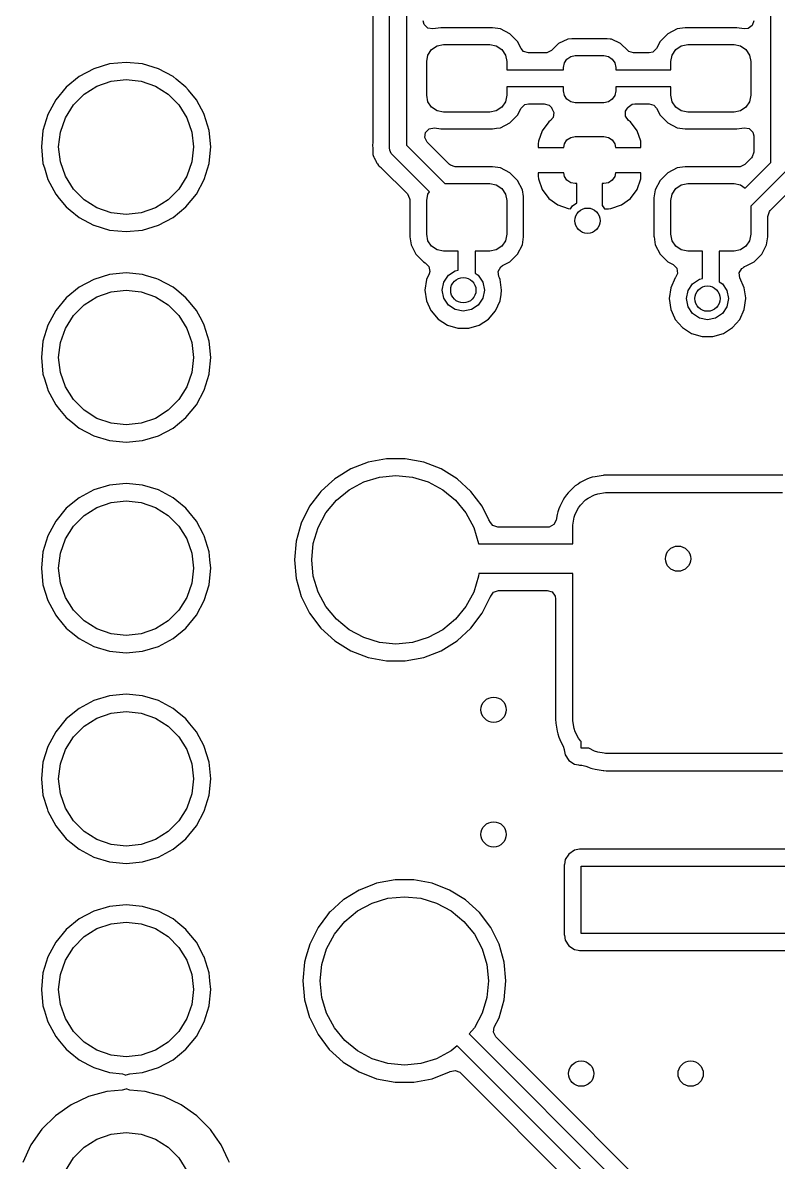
# Model space of a CAD drawing. Extents: x 100.3 to 197.2, y -144.7 to -85.3.
# Drawn here: x 108.87 to 117.84, y -124.55 to -111.03 of the extents above; entities that cross this region are included whole.
import ezdxf

# ---------------------------------------------------------------- set-up
doc = ezdxf.new("R2010")
doc.units = 0
doc.layers.add('BLACK', color=7, linetype='CONTINUOUS')

msp = doc.modelspace()

# ---------------------------------------------------------------- linework, layer by layer
at = {"layer": 'BLACK', "linetype": 'CONTINUOUS'}
for p, q in [((113.024, -110.449), (113.024, -112.455)), ((113.225, -112.52), (113.225, -110.425)), ((113.425, -110.466), (113.425, -112.479)), ((117.75, -112.684), (117.75, -110.641)), ((113.636, -111.046), (113.625, -111.002)), ((113.68, -111.09), (113.636, -111.046)), ((117.549, -111.001), (117.531, -111.059)), ((113.74, -111.099), (113.68, -111.09)), ((113.833, -111.085), (113.74, -111.099)), ((114.447, -111.084), (113.833, -111.084)), ((113.833, -111.084), (113.833, -111.085)), ((114.54, -111.099), (114.447, -111.084)), ((114.653, -111.157), (114.54, -111.099)), ((114.54, -111.099), (114.54, -111.099)), ((114.743, -111.247), (114.653, -111.157)), ((116.527, -111.157), (116.437, -111.247)), ((116.64, -111.099), (116.527, -111.157)), ((116.527, -111.157), (116.527, -111.157)), ((116.733, -111.085), (116.64, -111.099)), ((116.64, -111.099), (116.64, -111.099)), ((117.347, -111.084), (116.733, -111.084)), ((116.733, -111.084), (116.733, -111.085)), ((117.435, -111.099), (117.347, -111.084)), ((117.481, -111.095), (117.435, -111.099)), ((117.531, -111.059), (117.481, -111.095)), ((113.724, -111.344), (113.788, -111.3)), ((113.788, -111.3), (113.865, -111.285)), ((113.865, -111.285), (114.415, -111.285)), ((114.415, -111.285), (114.492, -111.3)), ((114.492, -111.3), (114.556, -111.344)), ((114.786, -111.33), (114.743, -111.247)), ((115.232, -111.272), (115.148, -111.356)), ((115.341, -111.221), (115.232, -111.272)), ((115.232, -111.272), (115.232, -111.272)), ((115.232, -111.272), (115.232, -111.272)), ((115.39, -111.215), (115.341, -111.221)), ((115.341, -111.221), (115.341, -111.221)), ((115.81, -111.215), (115.39, -111.215)), ((115.39, -111.215), (115.39, -111.215)), ((115.843, -111.219), (115.81, -111.215)), ((115.81, -111.215), (115.81, -111.215)), ((115.859, -111.221), (115.843, -111.219)), ((115.968, -111.272), (115.859, -111.221)), ((115.859, -111.221), (115.859, -111.221)), ((116.052, -111.356), (115.968, -111.272)), ((115.968, -111.272), (115.968, -111.272)), ((115.968, -111.272), (115.968, -111.272)), ((116.437, -111.247), (116.394, -111.33)), ((116.624, -111.344), (116.688, -111.3)), ((116.688, -111.3), (116.765, -111.285)), ((116.765, -111.285), (117.315, -111.285)), ((117.315, -111.285), (117.392, -111.3)), ((117.392, -111.3), (117.456, -111.344)), ((113.665, -111.485), (113.68, -111.408)), ((113.68, -111.408), (113.724, -111.344)), ((114.556, -111.344), (114.6, -111.408)), ((114.6, -111.408), (114.615, -111.485)), ((114.816, -111.366), (114.786, -111.33)), ((114.874, -111.384), (114.816, -111.366)), ((115.078, -111.384), (114.874, -111.384)), ((115.093, -111.383), (115.078, -111.384)), ((115.148, -111.356), (115.093, -111.383)), ((115.331, -111.456), (115.376, -111.426)), ((115.376, -111.426), (115.43, -111.415)), ((115.43, -111.415), (115.77, -111.415)), ((115.77, -111.415), (115.824, -111.426)), ((115.824, -111.426), (115.869, -111.456)), ((116.064, -111.366), (116.052, -111.356)), ((116.122, -111.384), (116.064, -111.366)), ((116.306, -111.384), (116.122, -111.384)), ((116.351, -111.374), (116.306, -111.384)), ((116.394, -111.33), (116.351, -111.374)), ((116.565, -111.485), (116.58, -111.408)), ((116.58, -111.408), (116.624, -111.344)), ((117.456, -111.344), (117.5, -111.408)), ((117.5, -111.408), (117.515, -111.485)), ((109.711, -111.571), (109.537, -111.664)), ((109.899, -111.514), (109.711, -111.571)), ((109.711, -111.571), (109.711, -111.571)), ((110.096, -111.495), (109.899, -111.514)), ((109.899, -111.514), (109.899, -111.514)), ((110.292, -111.514), (110.096, -111.495)), ((110.096, -111.495), (110.096, -111.495)), ((110.48, -111.571), (110.292, -111.514)), ((110.292, -111.514), (110.292, -111.514)), ((110.654, -111.664), (110.48, -111.571)), ((110.48, -111.571), (110.48, -111.571)), ((113.665, -111.885), (113.665, -111.485)), ((114.615, -111.485), (114.615, -111.585)), ((114.615, -111.585), (115.29, -111.585)), ((115.29, -111.555), (115.301, -111.501)), ((115.29, -111.585), (115.29, -111.555)), ((115.301, -111.501), (115.331, -111.456)), ((115.869, -111.456), (115.899, -111.501)), ((115.899, -111.501), (115.91, -111.555)), ((115.91, -111.555), (115.91, -111.585)), ((115.91, -111.585), (116.565, -111.585)), ((116.565, -111.585), (116.565, -111.485)), ((117.515, -111.485), (117.515, -111.885)), ((109.537, -111.664), (109.385, -111.789)), ((109.537, -111.664), (109.537, -111.664)), ((109.748, -111.779), (109.918, -111.72)), ((109.918, -111.72), (110.096, -111.7)), ((110.096, -111.7), (110.274, -111.72)), ((110.274, -111.72), (110.443, -111.779)), ((110.689, -111.693), (110.654, -111.664)), ((110.654, -111.664), (110.654, -111.664)), ((110.654, -111.664), (110.654, -111.664)), ((110.807, -111.789), (110.689, -111.693)), ((109.385, -111.789), (109.26, -111.941)), ((109.385, -111.789), (109.385, -111.789)), ((109.597, -111.874), (109.748, -111.779)), ((110.443, -111.779), (110.594, -111.874)), ((110.835, -111.824), (110.807, -111.789)), ((110.807, -111.789), (110.807, -111.789)), ((110.932, -111.941), (110.835, -111.824)), ((115.29, -111.785), (114.615, -111.785)), ((114.615, -111.785), (114.615, -111.885)), ((115.29, -111.835), (115.29, -111.785)), ((115.301, -111.889), (115.29, -111.835)), ((115.91, -111.835), (115.899, -111.889)), ((116.565, -111.785), (115.91, -111.785)), ((115.91, -111.785), (115.91, -111.835)), ((116.565, -111.885), (116.565, -111.785)), ((109.26, -111.941), (109.167, -112.115)), ((109.26, -111.941), (109.26, -111.941)), ((109.47, -112.001), (109.597, -111.874)), ((110.594, -111.874), (110.721, -112.001)), ((111.022, -112.11), (110.932, -111.941)), ((110.932, -111.941), (110.932, -111.941)), ((110.932, -111.941), (110.932, -111.941)), ((113.68, -111.962), (113.665, -111.885)), ((113.724, -112.026), (113.68, -111.962)), ((114.6, -111.962), (114.556, -112.026)), ((114.615, -111.885), (114.6, -111.962)), ((114.829, -111.996), (114.874, -111.986)), ((114.874, -111.986), (115.062, -111.986)), ((115.062, -111.986), (115.12, -112.004)), ((115.331, -111.934), (115.301, -111.889)), ((115.376, -111.964), (115.331, -111.934)), ((115.43, -111.975), (115.376, -111.964)), ((115.77, -111.975), (115.43, -111.975)), ((115.824, -111.964), (115.77, -111.975)), ((115.869, -111.934), (115.824, -111.964)), ((115.899, -111.889), (115.869, -111.934)), ((116.057, -112.028), (116.106, -111.991)), ((116.106, -111.991), (116.138, -111.986)), ((116.138, -111.986), (116.306, -111.986)), ((116.306, -111.986), (116.364, -112.004)), ((116.58, -111.962), (116.565, -111.885)), ((116.624, -112.026), (116.58, -111.962)), ((117.5, -111.962), (117.456, -112.026)), ((117.515, -111.885), (117.5, -111.962)), ((109.167, -112.115), (109.109, -112.304)), ((109.167, -112.115), (109.167, -112.115)), ((109.375, -112.153), (109.47, -112.001)), ((110.721, -112.001), (110.816, -112.153)), ((111.024, -112.115), (111.022, -112.11)), ((111.082, -112.304), (111.024, -112.115)), ((113.788, -112.07), (113.724, -112.026)), ((113.865, -112.085), (113.788, -112.07)), ((114.415, -112.085), (113.865, -112.085)), ((114.492, -112.07), (114.415, -112.085)), ((114.556, -112.026), (114.492, -112.07)), ((114.653, -112.213), (114.743, -112.123)), ((114.743, -112.123), (114.786, -112.04)), ((114.786, -112.04), (114.829, -111.996)), ((115.12, -112.004), (115.143, -112.028)), ((115.143, -112.028), (115.147, -112.033)), ((115.147, -112.033), (115.147, -112.033)), ((115.147, -112.033), (115.147, -112.033)), ((115.147, -112.033), (115.148, -112.035)), ((115.148, -112.035), (115.149, -112.037)), ((115.149, -112.037), (115.152, -112.04)), ((115.152, -112.04), (115.151, -112.041)), ((115.151, -112.041), (115.176, -112.089)), ((115.176, -112.089), (115.166, -112.15)), ((116.027, -112.135), (116.028, -112.073)), ((116.028, -112.073), (116.048, -112.04)), ((116.048, -112.04), (116.048, -112.04)), ((116.048, -112.04), (116.049, -112.04)), ((116.049, -112.04), (116.052, -112.035)), ((116.052, -112.035), (116.053, -112.033)), ((116.053, -112.033), (116.057, -112.028)), ((116.053, -112.033), (116.053, -112.033)), ((116.053, -112.033), (116.053, -112.033)), ((116.364, -112.004), (116.394, -112.04)), ((116.394, -112.04), (116.437, -112.123)), ((116.437, -112.123), (116.527, -112.213)), ((116.688, -112.07), (116.624, -112.026)), ((116.765, -112.085), (116.688, -112.07)), ((117.315, -112.085), (116.765, -112.085)), ((117.392, -112.07), (117.315, -112.085)), ((117.456, -112.026), (117.392, -112.07)), ((109.316, -112.322), (109.375, -112.153)), ((110.816, -112.153), (110.876, -112.322)), ((114.54, -112.271), (114.653, -112.213)), ((115.115, -112.2), (115.037, -112.307)), ((115.137, -112.184), (115.115, -112.2)), ((115.115, -112.2), (115.115, -112.2)), ((115.166, -112.15), (115.137, -112.184)), ((116.063, -112.184), (116.027, -112.135)), ((116.085, -112.2), (116.063, -112.184)), ((116.163, -112.307), (116.085, -112.2)), ((116.085, -112.2), (116.085, -112.2)), ((116.527, -112.213), (116.64, -112.271)), ((109.109, -112.304), (109.09, -112.5)), ((109.109, -112.304), (109.109, -112.304)), ((109.295, -112.5), (109.316, -112.322)), ((110.876, -112.322), (110.896, -112.5)), ((111.101, -112.5), (111.082, -112.304)), ((111.082, -112.304), (111.082, -112.304)), ((111.082, -112.304), (111.082, -112.304)), ((113.643, -112.387), (113.653, -112.326)), ((113.671, -112.441), (113.643, -112.387)), ((113.653, -112.326), (113.696, -112.283)), ((113.696, -112.283), (113.757, -112.273)), ((113.757, -112.273), (113.833, -112.285)), ((113.833, -112.285), (114.447, -112.285)), ((114.447, -112.285), (114.493, -112.278)), ((114.447, -112.285), (114.447, -112.285)), ((114.447, -112.285), (114.447, -112.285)), ((114.493, -112.278), (114.54, -112.271)), ((114.54, -112.271), (114.54, -112.271)), ((114.54, -112.271), (114.54, -112.271)), ((115.037, -112.307), (114.993, -112.432)), ((115.331, -112.416), (115.376, -112.386)), ((115.376, -112.386), (115.43, -112.375)), ((115.43, -112.375), (115.77, -112.375)), ((115.77, -112.375), (115.824, -112.386)), ((115.824, -112.386), (115.869, -112.416)), ((116.207, -112.432), (116.163, -112.307)), ((116.64, -112.271), (116.733, -112.285)), ((116.733, -112.285), (117.347, -112.285)), ((117.347, -112.285), (117.409, -112.276)), ((117.347, -112.285), (117.347, -112.285)), ((117.347, -112.285), (117.347, -112.285)), ((117.409, -112.276), (117.435, -112.271)), ((117.435, -112.271), (117.495, -112.281)), ((117.495, -112.281), (117.539, -112.324)), ((117.539, -112.324), (117.549, -112.369)), ((117.549, -112.369), (117.549, -112.56)), ((109.09, -112.5), (109.09, -112.5)), ((109.09, -112.5), (109.109, -112.696)), ((109.316, -112.678), (109.295, -112.5)), ((110.896, -112.5), (110.876, -112.678)), ((111.082, -112.693), (111.101, -112.5)), ((111.101, -112.5), (111.101, -112.5)), ((113.024, -112.455), (113.022, -112.469)), ((113.022, -112.469), (113.023, -112.469)), ((113.023, -112.469), (113.022, -112.478)), ((113.022, -112.478), (113.024, -112.518)), ((113.024, -112.518), (113.024, -112.524)), ((113.024, -112.524), (113.024, -112.526)), ((113.024, -112.526), (113.024, -112.528)), ((113.024, -112.528), (113.024, -112.548)), ((113.227, -112.528), (113.225, -112.52)), ((113.226, -112.536), (113.227, -112.528)), ((113.237, -112.557), (113.226, -112.536)), ((113.425, -112.479), (113.881, -112.935)), ((113.935, -112.706), (113.671, -112.441)), ((114.993, -112.432), (114.99, -112.462)), ((114.99, -112.462), (114.99, -112.505)), ((114.99, -112.505), (114.99, -112.505)), ((114.99, -112.505), (115.292, -112.505)), ((115.292, -112.505), (115.301, -112.461)), ((115.301, -112.461), (115.331, -112.416)), ((115.869, -112.416), (115.899, -112.461)), ((115.899, -112.461), (115.908, -112.505)), ((115.908, -112.505), (116.21, -112.505)), ((116.21, -112.462), (116.207, -112.432)), ((116.207, -112.432), (116.207, -112.432)), ((116.21, -112.505), (116.21, -112.462)), ((116.21, -112.505), (116.21, -112.505)), ((113.024, -112.548), (113.025, -112.551)), ((113.025, -112.551), (113.026, -112.558)), ((113.026, -112.558), (113.027, -112.59)), ((113.027, -112.59), (113.027, -112.59)), ((113.027, -112.59), (113.031, -112.599)), ((113.031, -112.599), (113.038, -112.621)), ((113.038, -112.621), (113.04, -112.63)), ((113.04, -112.63), (113.057, -112.658)), ((113.057, -112.658), (113.06, -112.664)), ((113.06, -112.664), (113.069, -112.684)), ((113.244, -112.579), (113.237, -112.557)), ((113.251, -112.584), (113.244, -112.579)), ((113.254, -112.591), (113.251, -112.584)), ((113.697, -113.033), (113.254, -112.591)), ((117.521, -112.63), (117.442, -112.708)), ((117.531, -112.618), (117.521, -112.63)), ((117.549, -112.56), (117.531, -112.618)), ((109.109, -112.696), (109.109, -112.696)), ((109.109, -112.696), (109.126, -112.749)), ((109.126, -112.749), (109.158, -112.857)), ((109.375, -112.847), (109.316, -112.678)), ((110.876, -112.678), (110.816, -112.847)), ((111.024, -112.885), (111.082, -112.696)), ((111.082, -112.696), (111.082, -112.693)), ((113.069, -112.684), (113.073, -112.693)), ((113.073, -112.693), (113.08, -112.7)), ((113.08, -112.7), (113.094, -112.718)), ((113.094, -112.718), (113.097, -112.723)), ((113.097, -112.723), (113.099, -112.726)), ((113.099, -112.726), (113.125, -112.745)), ((113.125, -112.745), (113.13, -112.75)), ((113.13, -112.75), (113.436, -113.055)), ((113.947, -112.716), (113.935, -112.706)), ((114.005, -112.734), (113.947, -112.716)), ((114.447, -112.734), (114.005, -112.734)), ((114.54, -112.749), (114.447, -112.734)), ((114.447, -112.734), (114.447, -112.734)), ((114.653, -112.807), (114.54, -112.749)), ((114.54, -112.749), (114.54, -112.749)), ((115.292, -112.805), (114.99, -112.805)), ((114.99, -112.805), (114.99, -112.805)), ((114.99, -112.805), (114.99, -112.848)), ((115.301, -112.849), (115.292, -112.805)), ((115.908, -112.805), (115.899, -112.849)), ((116.21, -112.805), (115.908, -112.805)), ((116.21, -112.848), (116.21, -112.805)), ((116.64, -112.749), (116.527, -112.807)), ((116.733, -112.735), (116.64, -112.749)), ((116.64, -112.749), (116.64, -112.749)), ((117.347, -112.734), (116.733, -112.734)), ((116.733, -112.734), (116.733, -112.735)), ((117.356, -112.736), (117.347, -112.734)), ((117.387, -112.736), (117.356, -112.736)), ((117.442, -112.708), (117.387, -112.736)), ((117.447, -112.987), (117.75, -112.684)), ((117.921, -112.796), (117.515, -113.201)), ((109.158, -112.857), (109.167, -112.885)), ((109.167, -112.885), (109.167, -112.885)), ((109.167, -112.885), (109.26, -113.059)), ((109.47, -112.999), (109.375, -112.847)), ((110.816, -112.847), (110.721, -112.999)), ((110.932, -113.059), (111.024, -112.885)), ((113.881, -112.935), (114.415, -112.935)), ((114.415, -112.935), (114.492, -112.95)), ((114.694, -112.848), (114.653, -112.807)), ((114.743, -112.897), (114.694, -112.848)), ((114.801, -113.01), (114.743, -112.897)), ((114.99, -112.848), (114.993, -112.878)), ((114.993, -112.878), (114.993, -112.878)), ((114.993, -112.878), (115.037, -113.003)), ((115.331, -112.894), (115.301, -112.849)), ((115.376, -112.924), (115.331, -112.894)), ((115.43, -112.935), (115.376, -112.924)), ((115.45, -112.935), (115.43, -112.935)), ((115.45, -113.164), (115.45, -112.935)), ((115.77, -112.935), (115.75, -112.935)), ((115.75, -112.935), (115.75, -113.197)), ((115.824, -112.924), (115.77, -112.935)), ((115.869, -112.894), (115.824, -112.924)), ((115.899, -112.849), (115.869, -112.894)), ((116.163, -113.003), (116.207, -112.878)), ((116.207, -112.878), (116.21, -112.848)), ((116.437, -112.897), (116.379, -113.01)), ((116.527, -112.807), (116.437, -112.897)), ((116.688, -112.95), (116.765, -112.935)), ((116.765, -112.935), (117.315, -112.935)), ((117.315, -112.935), (117.392, -112.95)), ((109.26, -113.059), (109.26, -113.059)), ((109.26, -113.059), (109.26, -113.059)), ((109.26, -113.059), (109.301, -113.11)), ((109.597, -113.126), (109.47, -112.999)), ((110.721, -112.999), (110.594, -113.126)), ((110.807, -113.211), (110.932, -113.059)), ((113.436, -113.055), (113.463, -113.11)), ((113.665, -113.135), (113.68, -113.058)), ((113.68, -113.058), (113.697, -113.033)), ((114.492, -112.95), (114.556, -112.994)), ((114.556, -112.994), (114.6, -113.058)), ((114.6, -113.058), (114.615, -113.135)), ((114.813, -113.087), (114.801, -113.01)), ((114.801, -113.01), (114.801, -113.01)), ((114.801, -113.01), (114.801, -113.01)), ((115.037, -113.003), (115.115, -113.11)), ((116.085, -113.11), (116.163, -113.003)), ((116.379, -113.01), (116.364, -113.103)), ((116.565, -113.135), (116.58, -113.058)), ((116.58, -113.058), (116.624, -112.994)), ((116.624, -112.994), (116.688, -112.95)), ((117.392, -112.95), (117.447, -112.987)), ((117.744, -113.255), (118.011, -112.989)), ((109.301, -113.11), (109.385, -113.211)), ((109.385, -113.211), (109.385, -113.211)), ((109.385, -113.211), (109.432, -113.25)), ((109.748, -113.221), (109.597, -113.126)), ((110.594, -113.126), (110.443, -113.221)), ((110.654, -113.336), (110.807, -113.211)), ((113.463, -113.11), (113.465, -113.125)), ((113.465, -113.125), (113.465, -113.567)), ((113.665, -113.535), (113.665, -113.135)), ((114.615, -113.135), (114.615, -113.535)), ((114.815, -113.103), (114.813, -113.087)), ((114.816, -113.567), (114.815, -113.103)), ((115.115, -113.11), (115.115, -113.11)), ((115.115, -113.11), (115.222, -113.188)), ((115.222, -113.188), (115.347, -113.232)), ((115.374, -113.235), (115.398, -113.198)), ((115.398, -113.198), (115.45, -113.164)), ((115.75, -113.197), (115.752, -113.198)), ((115.752, -113.198), (115.776, -113.235)), ((115.853, -113.232), (115.978, -113.188)), ((115.978, -113.188), (116.085, -113.11)), ((116.085, -113.11), (116.085, -113.11)), ((116.364, -113.103), (116.364, -113.567)), ((116.565, -113.535), (116.565, -113.135)), ((117.515, -113.201), (117.515, -113.535)), ((109.432, -113.25), (109.537, -113.336)), ((109.537, -113.336), (109.537, -113.336)), ((109.537, -113.336), (109.537, -113.336)), ((109.537, -113.336), (109.708, -113.427)), ((109.918, -113.28), (109.748, -113.221)), ((110.096, -113.3), (109.918, -113.28)), ((110.274, -113.28), (110.096, -113.3)), ((110.443, -113.221), (110.274, -113.28)), ((110.48, -113.429), (110.654, -113.336)), ((115.347, -113.232), (115.374, -113.235)), ((115.776, -113.235), (115.823, -113.235)), ((115.823, -113.235), (115.853, -113.232)), ((115.853, -113.232), (115.853, -113.232)), ((117.715, -113.325), (117.734, -113.267)), ((117.715, -113.567), (117.715, -113.325)), ((117.734, -113.267), (117.744, -113.255)), ((109.708, -113.427), (109.711, -113.429)), ((109.711, -113.429), (109.899, -113.486)), ((110.292, -113.486), (110.48, -113.429)), ((109.899, -113.486), (109.899, -113.486)), ((109.899, -113.486), (109.899, -113.486)), ((109.899, -113.486), (110.096, -113.505)), ((110.096, -113.505), (110.292, -113.486)), ((110.096, -113.505), (110.096, -113.505)), ((110.096, -113.505), (110.096, -113.505)), ((110.292, -113.486), (110.292, -113.486)), ((110.292, -113.486), (110.292, -113.486)), ((113.465, -113.567), (113.465, -113.567)), ((113.465, -113.567), (113.479, -113.66)), ((113.68, -113.612), (113.665, -113.535)), ((113.724, -113.676), (113.68, -113.612)), ((114.6, -113.612), (114.556, -113.676)), ((114.615, -113.535), (114.6, -113.612)), ((114.801, -113.66), (114.816, -113.567)), ((116.364, -113.567), (116.365, -113.567)), ((116.365, -113.567), (116.379, -113.66)), ((116.58, -113.612), (116.565, -113.535)), ((116.624, -113.676), (116.58, -113.612)), ((117.5, -113.612), (117.456, -113.676)), ((117.515, -113.535), (117.5, -113.612)), ((117.701, -113.66), (117.715, -113.567)), ((113.479, -113.66), (113.479, -113.66)), ((113.479, -113.66), (113.537, -113.773)), ((113.788, -113.72), (113.724, -113.676)), ((113.865, -113.735), (113.788, -113.72)), ((114.04, -113.735), (113.865, -113.735)), ((114.04, -113.962), (114.04, -113.735)), ((114.415, -113.735), (114.24, -113.735)), ((114.24, -113.735), (114.24, -113.999)), ((114.492, -113.72), (114.415, -113.735)), ((114.556, -113.676), (114.492, -113.72)), ((114.743, -113.773), (114.801, -113.66)), ((116.379, -113.66), (116.379, -113.66)), ((116.379, -113.66), (116.437, -113.773)), ((116.688, -113.72), (116.624, -113.676)), ((116.765, -113.735), (116.688, -113.72)), ((116.94, -113.735), (116.765, -113.735)), ((116.94, -114.062), (116.94, -113.735)), ((117.315, -113.735), (117.14, -113.735)), ((117.14, -113.735), (117.14, -114.099)), ((117.392, -113.72), (117.315, -113.735)), ((117.456, -113.676), (117.392, -113.72)), ((117.643, -113.773), (117.701, -113.66)), ((113.537, -113.773), (113.627, -113.863)), ((113.627, -113.863), (113.649, -113.875)), ((113.649, -113.875), (113.692, -113.918)), ((114.566, -113.908), (114.653, -113.863)), ((114.653, -113.863), (114.743, -113.773)), ((116.437, -113.773), (116.527, -113.863)), ((116.527, -113.863), (116.527, -113.863)), ((116.527, -113.863), (116.591, -113.896)), ((117.466, -113.908), (117.553, -113.863)), ((117.553, -113.863), (117.643, -113.773)), ((109.899, -114.014), (109.711, -114.071)), ((110.096, -113.995), (109.899, -114.014)), ((109.899, -114.014), (109.899, -114.014)), ((110.292, -114.014), (110.096, -113.995)), ((110.096, -113.995), (110.096, -113.995)), ((110.328, -114.025), (110.292, -114.014)), ((110.292, -114.014), (110.292, -114.014)), ((113.694, -114.004), (113.663, -114.072)), ((113.692, -113.918), (113.702, -113.978)), ((113.702, -113.978), (113.694, -114.004)), ((113.869, -114.104), (113.923, -114.023)), ((113.923, -114.023), (114.004, -113.969)), ((114.004, -113.969), (114.04, -113.962)), ((114.24, -113.999), (114.277, -114.023)), ((114.277, -114.023), (114.331, -114.104)), ((114.514, -113.976), (114.544, -113.923)), ((114.521, -114.037), (114.514, -113.976)), ((114.544, -113.923), (114.566, -113.908)), ((116.591, -113.896), (116.635, -113.939)), ((116.644, -114), (116.621, -114.049)), ((116.635, -113.939), (116.644, -114)), ((117.376, -113.994), (117.407, -113.941)), ((117.383, -114.055), (117.376, -113.994)), ((117.407, -113.941), (117.434, -113.925)), ((117.433, -113.924), (117.466, -113.908)), ((117.434, -113.925), (117.433, -113.924)), ((109.711, -114.071), (109.537, -114.164)), ((109.711, -114.071), (109.711, -114.071)), ((110.46, -114.065), (110.328, -114.025)), ((110.48, -114.071), (110.46, -114.065)), ((110.654, -114.164), (110.48, -114.071)), ((110.48, -114.071), (110.48, -114.071)), ((113.663, -114.072), (113.645, -114.2)), ((113.85, -114.2), (113.869, -114.104)), ((114.331, -114.104), (114.35, -114.2)), ((114.529, -114.054), (114.521, -114.037)), ((114.537, -114.072), (114.529, -114.054)), ((114.555, -114.2), (114.537, -114.072)), ((116.617, -114.054), (116.563, -114.172)), ((116.621, -114.049), (116.617, -114.054)), ((116.769, -114.204), (116.823, -114.123)), ((116.823, -114.123), (116.904, -114.069)), ((116.904, -114.069), (116.94, -114.062)), ((117.14, -114.099), (117.177, -114.123)), ((117.177, -114.123), (117.231, -114.204)), ((117.437, -114.172), (117.383, -114.055)), ((109.385, -114.289), (109.26, -114.441)), ((109.537, -114.164), (109.385, -114.289)), ((109.385, -114.289), (109.385, -114.289)), ((109.537, -114.164), (109.537, -114.164)), ((109.597, -114.374), (109.748, -114.279)), ((109.748, -114.279), (109.918, -114.22)), ((109.918, -114.22), (110.096, -114.2)), ((110.096, -114.2), (110.274, -114.22)), ((110.274, -114.22), (110.443, -114.279)), ((110.443, -114.279), (110.594, -114.374)), ((110.698, -114.2), (110.654, -114.164)), ((110.654, -114.164), (110.654, -114.164)), ((110.654, -114.164), (110.654, -114.164)), ((110.807, -114.289), (110.698, -114.2)), ((110.857, -114.35), (110.807, -114.289)), ((110.807, -114.289), (110.807, -114.289)), ((113.645, -114.2), (113.645, -114.2)), ((113.645, -114.2), (113.663, -114.328)), ((113.869, -114.296), (113.85, -114.2)), ((114.35, -114.2), (114.331, -114.296)), ((114.537, -114.328), (114.548, -114.25)), ((114.548, -114.25), (114.555, -114.2)), ((114.555, -114.2), (114.555, -114.2)), ((116.563, -114.172), (116.545, -114.3)), ((116.75, -114.3), (116.769, -114.204)), ((117.231, -114.204), (117.25, -114.3)), ((117.454, -114.289), (117.437, -114.172)), ((117.455, -114.3), (117.454, -114.289)), ((109.47, -114.501), (109.597, -114.374)), ((110.594, -114.374), (110.721, -114.501)), ((110.932, -114.441), (110.857, -114.35)), ((113.663, -114.328), (113.715, -114.441)), ((113.923, -114.377), (113.869, -114.296)), ((114.004, -114.431), (113.923, -114.377)), ((114.277, -114.377), (114.196, -114.431)), ((114.331, -114.296), (114.277, -114.377)), ((114.483, -114.446), (114.537, -114.328)), ((116.545, -114.3), (116.545, -114.3)), ((116.545, -114.3), (116.563, -114.428)), ((116.563, -114.428), (116.609, -114.529)), ((116.769, -114.396), (116.75, -114.3)), ((116.823, -114.477), (116.769, -114.396)), ((117.231, -114.396), (117.177, -114.477)), ((117.25, -114.3), (117.231, -114.396)), ((117.383, -114.546), (117.437, -114.428)), ((117.437, -114.428), (117.455, -114.3)), ((109.26, -114.441), (109.167, -114.615)), ((109.26, -114.441), (109.26, -114.441)), ((109.375, -114.653), (109.47, -114.501)), ((110.721, -114.501), (110.816, -114.653)), ((110.998, -114.565), (110.932, -114.441)), ((110.932, -114.441), (110.932, -114.441)), ((110.932, -114.441), (110.932, -114.441)), ((111.024, -114.615), (110.998, -114.565)), ((113.715, -114.441), (113.717, -114.446)), ((113.717, -114.446), (113.802, -114.544)), ((113.802, -114.544), (113.802, -114.544)), ((113.802, -114.544), (113.911, -114.614)), ((114.1, -114.45), (114.004, -114.431)), ((114.196, -114.431), (114.1, -114.45)), ((114.289, -114.614), (114.398, -114.544)), ((114.398, -114.544), (114.483, -114.446)), ((116.609, -114.529), (116.617, -114.546)), ((116.617, -114.546), (116.702, -114.644)), ((116.904, -114.531), (116.823, -114.477)), ((117, -114.55), (116.904, -114.531)), ((117.096, -114.531), (117, -114.55)), ((117.177, -114.477), (117.096, -114.531)), ((117.298, -114.644), (117.383, -114.546)), ((109.167, -114.615), (109.109, -114.804)), ((109.167, -114.615), (109.167, -114.615)), ((109.316, -114.822), (109.375, -114.653)), ((110.816, -114.653), (110.876, -114.822)), ((111.082, -114.804), (111.024, -114.615)), ((113.911, -114.614), (113.911, -114.614)), ((113.911, -114.614), (114.035, -114.65)), ((114.035, -114.65), (114.035, -114.65)), ((114.035, -114.65), (114.165, -114.65)), ((114.165, -114.65), (114.289, -114.614)), ((114.165, -114.65), (114.165, -114.65)), ((116.702, -114.644), (116.702, -114.644)), ((116.702, -114.644), (116.811, -114.714)), ((117.189, -114.714), (117.298, -114.644)), ((109.109, -114.804), (109.09, -115)), ((109.109, -114.804), (109.109, -114.804)), ((109.295, -115), (109.316, -114.822)), ((110.876, -114.822), (110.896, -115)), ((111.101, -115), (111.082, -114.804)), ((111.082, -114.804), (111.082, -114.804)), ((111.082, -114.804), (111.082, -114.804)), ((116.811, -114.714), (116.811, -114.714)), ((116.811, -114.714), (116.935, -114.75)), ((116.935, -114.75), (116.935, -114.75)), ((116.935, -114.75), (117.065, -114.75)), ((117.065, -114.75), (117.189, -114.714)), ((117.065, -114.75), (117.065, -114.75)), ((109.09, -115), (109.09, -115)), ((109.09, -115), (109.109, -115.196)), ((109.316, -115.178), (109.295, -115)), ((110.896, -115), (110.876, -115.178)), ((111.083, -115.188), (111.101, -115)), ((111.101, -115), (111.101, -115)), ((109.109, -115.196), (109.109, -115.196)), ((109.109, -115.196), (109.127, -115.254)), ((109.375, -115.347), (109.316, -115.178)), ((110.876, -115.178), (110.816, -115.347)), ((111.024, -115.385), (111.082, -115.196)), ((111.082, -115.196), (111.083, -115.188)), ((109.127, -115.254), (109.161, -115.365)), ((109.161, -115.365), (109.167, -115.385)), ((109.47, -115.499), (109.375, -115.347)), ((110.816, -115.347), (110.721, -115.499)), ((109.167, -115.385), (109.167, -115.385)), ((109.167, -115.385), (109.26, -115.559)), ((109.597, -115.626), (109.47, -115.499)), ((110.721, -115.499), (110.594, -115.626)), ((110.932, -115.559), (111.024, -115.385)), ((109.26, -115.559), (109.26, -115.559)), ((109.26, -115.559), (109.26, -115.559)), ((109.26, -115.559), (109.306, -115.615)), ((109.306, -115.615), (109.385, -115.711)), ((109.748, -115.721), (109.597, -115.626)), ((110.594, -115.626), (110.443, -115.721)), ((110.807, -115.711), (110.932, -115.559)), ((109.385, -115.711), (109.385, -115.711)), ((109.385, -115.711), (109.438, -115.755)), ((109.438, -115.755), (109.537, -115.836)), ((109.918, -115.78), (109.748, -115.721)), ((110.096, -115.8), (109.918, -115.78)), ((110.274, -115.78), (110.096, -115.8)), ((110.443, -115.721), (110.274, -115.78)), ((110.654, -115.836), (110.807, -115.711)), ((109.537, -115.836), (109.537, -115.836)), ((109.537, -115.836), (109.537, -115.836)), ((109.537, -115.836), (109.711, -115.929)), ((110.48, -115.929), (110.654, -115.836)), ((109.711, -115.929), (109.711, -115.929)), ((109.711, -115.929), (109.899, -115.986)), ((109.899, -115.986), (109.899, -115.986)), ((109.899, -115.986), (109.899, -115.986)), ((109.899, -115.986), (110.096, -116.005)), ((110.096, -116.005), (110.292, -115.986)), ((110.096, -116.005), (110.096, -116.005)), ((110.096, -116.005), (110.096, -116.005)), ((110.292, -115.986), (110.48, -115.929)), ((110.292, -115.986), (110.292, -115.986)), ((110.292, -115.986), (110.292, -115.986)), ((112.763, -116.321), (112.593, -116.426)), ((112.92, -116.26), (112.763, -116.321)), ((112.97, -116.24), (112.92, -116.26)), ((113.189, -116.2), (112.97, -116.24)), ((113.411, -116.2), (113.189, -116.2)), ((113.63, -116.24), (113.411, -116.2)), ((113.837, -116.321), (113.63, -116.24)), ((113.63, -116.24), (113.63, -116.24)), ((113.63, -116.24), (113.63, -116.24)), ((114.027, -116.438), (113.837, -116.321)), ((112.573, -116.438), (112.5, -116.505)), ((112.593, -116.426), (112.573, -116.438)), ((112.917, -116.476), (113.105, -116.419)), ((113.105, -116.419), (113.3, -116.4)), ((113.3, -116.4), (113.495, -116.419)), ((113.495, -116.419), (113.683, -116.476)), ((114.191, -116.588), (114.027, -116.438)), ((115.566, -116.445), (115.489, -116.484)), ((115.595, -116.433), (115.566, -116.445)), ((115.632, -116.421), (115.595, -116.433)), ((115.664, -116.414), (115.632, -116.421)), ((115.632, -116.421), (115.632, -116.421)), ((115.762, -116.398), (115.664, -116.414)), ((115.664, -116.414), (115.664, -116.414)), ((115.77, -116.397), (115.762, -116.398)), ((115.798, -116.395), (115.77, -116.397)), ((115.77, -116.397), (115.77, -116.397)), ((115.77, -116.397), (115.77, -116.397)), ((115.77, -116.397), (115.77, -116.397)), ((115.77, -116.397), (115.77, -116.397)), ((115.806, -116.394), (115.798, -116.395)), ((115.798, -116.395), (115.798, -116.395)), ((115.798, -116.395), (115.798, -116.395)), ((115.798, -116.395), (115.798, -116.395)), ((115.798, -116.395), (115.798, -116.395)), ((117.894, -116.394), (115.806, -116.394)), ((115.806, -116.394), (115.806, -116.394)), ((109.711, -116.571), (109.537, -116.664)), ((109.899, -116.514), (109.711, -116.571)), ((109.711, -116.571), (109.711, -116.571)), ((110.096, -116.495), (109.899, -116.514)), ((109.899, -116.514), (109.899, -116.514)), ((110.292, -116.514), (110.096, -116.495)), ((110.096, -116.495), (110.096, -116.495)), ((110.48, -116.571), (110.292, -116.514)), ((110.292, -116.514), (110.292, -116.514)), ((110.654, -116.664), (110.48, -116.571)), ((110.48, -116.571), (110.48, -116.571)), ((112.409, -116.588), (112.395, -116.606)), ((112.5, -116.505), (112.409, -116.588)), ((112.593, -116.693), (112.744, -116.569)), ((112.744, -116.569), (112.917, -116.476)), ((113.683, -116.476), (113.856, -116.569)), ((113.856, -116.569), (114.007, -116.693)), ((114.325, -116.765), (114.191, -116.588)), ((115.406, -116.545), (115.345, -116.606)), ((115.43, -116.524), (115.406, -116.545)), ((115.462, -116.501), (115.43, -116.524)), ((115.43, -116.524), (115.43, -116.524)), ((115.489, -116.484), (115.462, -116.501)), ((115.462, -116.501), (115.462, -116.501)), ((115.489, -116.484), (115.489, -116.484)), ((109.537, -116.664), (109.385, -116.789)), ((109.537, -116.664), (109.537, -116.664)), ((109.748, -116.779), (109.918, -116.72)), ((109.918, -116.72), (110.096, -116.7)), ((110.096, -116.7), (110.274, -116.72)), ((110.274, -116.72), (110.443, -116.779)), ((110.698, -116.7), (110.654, -116.664)), ((110.654, -116.664), (110.654, -116.664)), ((110.654, -116.664), (110.654, -116.664)), ((110.807, -116.789), (110.698, -116.7)), ((112.395, -116.606), (112.275, -116.765)), ((112.469, -116.844), (112.593, -116.693)), ((114.007, -116.693), (114.131, -116.844)), ((115.284, -116.689), (115.245, -116.766)), ((115.301, -116.662), (115.284, -116.689)), ((115.284, -116.689), (115.284, -116.689)), ((115.324, -116.63), (115.301, -116.662)), ((115.301, -116.662), (115.301, -116.662)), ((115.345, -116.606), (115.324, -116.63)), ((115.324, -116.63), (115.324, -116.63)), ((115.49, -116.751), (115.551, -116.69)), ((115.551, -116.69), (115.582, -116.667)), ((115.582, -116.667), (115.659, -116.628)), ((115.659, -116.628), (115.696, -116.617)), ((115.696, -116.617), (115.79, -116.602)), ((115.79, -116.602), (115.81, -116.6)), ((115.81, -116.6), (117.89, -116.6)), ((109.385, -116.789), (109.26, -116.941)), ((109.385, -116.789), (109.385, -116.789)), ((109.597, -116.874), (109.748, -116.779)), ((110.443, -116.779), (110.594, -116.874)), ((110.842, -116.832), (110.807, -116.789)), ((110.807, -116.789), (110.807, -116.789)), ((110.932, -116.941), (110.842, -116.832)), ((112.275, -116.765), (112.176, -116.964)), ((112.275, -116.765), (112.275, -116.765)), ((112.376, -117.017), (112.469, -116.844)), ((114.131, -116.844), (114.224, -117.017)), ((114.404, -116.924), (114.325, -116.765)), ((115.214, -116.864), (115.203, -116.928)), ((115.221, -116.832), (115.214, -116.864)), ((115.214, -116.864), (115.214, -116.864)), ((115.233, -116.795), (115.221, -116.832)), ((115.221, -116.832), (115.221, -116.832)), ((115.245, -116.766), (115.233, -116.795)), ((115.233, -116.795), (115.233, -116.795)), ((115.417, -116.896), (115.428, -116.859)), ((115.428, -116.859), (115.467, -116.782)), ((115.467, -116.782), (115.49, -116.751)), ((109.26, -116.941), (109.167, -117.115)), ((109.26, -116.941), (109.26, -116.941)), ((109.47, -117.001), (109.597, -116.874)), ((110.594, -116.874), (110.721, -117.001)), ((111.016, -117.1), (110.932, -116.941)), ((110.932, -116.941), (110.932, -116.941)), ((110.932, -116.941), (110.932, -116.941)), ((112.176, -116.964), (112.115, -117.178)), ((112.176, -116.964), (112.176, -116.964)), ((114.421, -116.957), (114.404, -116.924)), ((114.451, -116.993), (114.421, -116.957)), ((114.509, -117.012), (114.451, -116.993)), ((115.175, -116.983), (115.121, -117.011)), ((115.203, -116.928), (115.175, -116.983)), ((115.4, -117.01), (115.402, -116.99)), ((115.402, -116.99), (115.417, -116.896)), ((115.417, -116.896), (115.417, -116.896)), ((115.417, -116.896), (115.417, -116.896)), ((109.167, -117.115), (109.109, -117.304)), ((109.167, -117.115), (109.167, -117.115)), ((109.375, -117.153), (109.47, -117.001)), ((110.721, -117.001), (110.816, -117.153)), ((111.024, -117.115), (111.016, -117.1)), ((111.082, -117.304), (111.024, -117.115)), ((112.319, -117.205), (112.376, -117.017)), ((114.224, -117.017), (114.281, -117.205)), ((115.105, -117.012), (114.509, -117.012)), ((115.121, -117.011), (115.105, -117.012)), ((115.4, -117.212), (115.4, -117.01)), ((109.316, -117.322), (109.375, -117.153)), ((110.816, -117.153), (110.876, -117.322)), ((112.115, -117.178), (112.094, -117.4)), ((112.3, -117.4), (112.319, -117.205)), ((114.281, -117.205), (114.282, -117.212)), ((114.282, -117.212), (115.4, -117.212)), ((109.109, -117.304), (109.09, -117.5)), ((109.109, -117.304), (109.109, -117.304)), ((109.295, -117.5), (109.316, -117.322)), ((110.876, -117.322), (110.896, -117.5)), ((111.091, -117.4), (111.082, -117.304)), ((111.082, -117.304), (111.082, -117.304)), ((111.082, -117.304), (111.082, -117.304)), ((111.101, -117.5), (111.091, -117.4)), ((112.094, -117.4), (112.115, -117.622)), ((112.319, -117.595), (112.3, -117.4)), ((109.09, -117.5), (109.09, -117.5)), ((109.09, -117.5), (109.109, -117.696)), ((109.316, -117.678), (109.295, -117.5)), ((110.896, -117.5), (110.876, -117.678)), ((111.082, -117.693), (111.101, -117.5)), ((111.101, -117.5), (111.101, -117.5)), ((112.115, -117.622), (112.176, -117.836)), ((112.376, -117.783), (112.319, -117.595)), ((114.281, -117.595), (114.224, -117.783)), ((114.284, -117.562), (114.281, -117.595)), ((115.4, -117.562), (114.284, -117.562)), ((115.4, -119.29), (115.4, -117.562)), ((109.109, -117.696), (109.109, -117.696)), ((109.109, -117.696), (109.167, -117.885)), ((109.375, -117.847), (109.316, -117.678)), ((110.876, -117.678), (110.816, -117.847)), ((111.024, -117.885), (111.082, -117.696)), ((111.082, -117.696), (111.082, -117.693)), ((112.469, -117.956), (112.376, -117.783)), ((114.224, -117.783), (114.131, -117.956)), ((114.427, -117.832), (114.459, -117.784)), ((114.459, -117.784), (114.516, -117.763)), ((114.516, -117.763), (114.52, -117.763)), ((114.52, -117.763), (115.096, -117.763)), ((115.096, -117.763), (115.154, -117.782)), ((115.154, -117.782), (115.19, -117.831)), ((109.167, -117.885), (109.167, -117.885)), ((109.167, -117.885), (109.26, -118.059)), ((109.47, -117.999), (109.375, -117.847)), ((110.816, -117.847), (110.721, -117.999)), ((110.932, -118.059), (111.024, -117.885)), ((112.176, -117.836), (112.275, -118.035)), ((114.325, -118.035), (114.424, -117.836)), ((114.424, -117.836), (114.424, -117.835)), ((114.424, -117.835), (114.425, -117.835)), ((114.425, -117.835), (114.426, -117.831)), ((114.426, -117.831), (114.427, -117.832)), ((115.19, -117.831), (115.194, -117.862)), ((115.194, -117.862), (115.194, -119.294)), ((109.26, -118.059), (109.26, -118.059)), ((109.26, -118.059), (109.26, -118.059)), ((109.26, -118.059), (109.282, -118.086)), ((109.597, -118.126), (109.47, -117.999)), ((110.721, -117.999), (110.594, -118.126)), ((110.807, -118.211), (110.932, -118.059)), ((112.275, -118.035), (112.409, -118.212)), ((112.593, -118.107), (112.469, -117.956)), ((114.131, -117.956), (114.007, -118.107)), ((114.191, -118.212), (114.325, -118.035)), ((109.282, -118.086), (109.385, -118.211)), ((109.385, -118.211), (109.385, -118.211)), ((109.385, -118.211), (109.443, -118.259)), ((109.748, -118.221), (109.597, -118.126)), ((110.594, -118.126), (110.443, -118.221)), ((110.654, -118.336), (110.807, -118.211)), ((112.409, -118.212), (112.573, -118.362)), ((112.744, -118.231), (112.593, -118.107)), ((114.007, -118.107), (113.856, -118.231)), ((114.027, -118.362), (114.191, -118.212)), ((109.443, -118.259), (109.537, -118.336)), ((109.537, -118.336), (109.537, -118.336)), ((109.537, -118.336), (109.537, -118.336)), ((109.537, -118.336), (109.711, -118.429)), ((109.918, -118.28), (109.748, -118.221)), ((110.096, -118.3), (109.918, -118.28)), ((110.274, -118.28), (110.096, -118.3)), ((110.443, -118.221), (110.274, -118.28)), ((110.48, -118.429), (110.654, -118.336)), ((112.917, -118.324), (112.744, -118.231)), ((113.105, -118.381), (112.917, -118.324)), ((113.683, -118.324), (113.495, -118.381)), ((113.856, -118.231), (113.683, -118.324)), ((109.711, -118.429), (109.711, -118.429)), ((109.711, -118.429), (109.899, -118.486)), ((109.899, -118.486), (109.899, -118.486)), ((109.899, -118.486), (109.899, -118.486)), ((109.899, -118.486), (110.096, -118.505)), ((110.096, -118.505), (110.292, -118.486)), ((110.292, -118.486), (110.48, -118.429)), ((110.292, -118.486), (110.292, -118.486)), ((110.292, -118.486), (110.292, -118.486)), ((112.573, -118.362), (112.763, -118.479)), ((112.763, -118.479), (112.97, -118.56)), ((113.3, -118.4), (113.105, -118.381)), ((113.495, -118.381), (113.3, -118.4)), ((113.63, -118.56), (113.837, -118.479)), ((113.837, -118.479), (114.027, -118.362)), ((110.096, -118.505), (110.096, -118.505)), ((110.096, -118.505), (110.096, -118.505)), ((112.97, -118.56), (113.189, -118.6)), ((113.189, -118.6), (113.411, -118.6)), ((113.411, -118.6), (113.63, -118.56)), ((109.899, -119.014), (109.711, -119.071)), ((110.096, -118.995), (109.899, -119.014)), ((109.899, -119.014), (109.899, -119.014)), ((110.292, -119.014), (110.096, -118.995)), ((110.096, -118.995), (110.096, -118.995)), ((110.48, -119.071), (110.292, -119.014)), ((110.292, -119.014), (110.292, -119.014)), ((109.537, -119.164), (109.385, -119.289)), ((109.711, -119.071), (109.537, -119.164)), ((109.537, -119.164), (109.537, -119.164)), ((109.711, -119.071), (109.711, -119.071)), ((110.654, -119.164), (110.48, -119.071)), ((110.48, -119.071), (110.48, -119.071)), ((110.703, -119.204), (110.654, -119.164)), ((110.654, -119.164), (110.654, -119.164)), ((110.654, -119.164), (110.654, -119.164)), ((109.385, -119.289), (109.26, -119.441)), ((109.385, -119.289), (109.385, -119.289)), ((109.597, -119.374), (109.748, -119.279)), ((109.748, -119.279), (109.918, -119.22)), ((109.918, -119.22), (110.096, -119.2)), ((110.096, -119.2), (110.274, -119.22)), ((110.274, -119.22), (110.443, -119.279)), ((110.443, -119.279), (110.594, -119.374)), ((110.807, -119.289), (110.703, -119.204)), ((110.854, -119.347), (110.807, -119.289)), ((110.807, -119.289), (110.807, -119.289)), ((115.194, -119.294), (115.195, -119.302)), ((115.402, -119.31), (115.4, -119.29)), ((109.47, -119.501), (109.597, -119.374)), ((110.594, -119.374), (110.721, -119.501)), ((110.932, -119.441), (110.854, -119.347)), ((115.195, -119.302), (115.195, -119.302)), ((115.195, -119.302), (115.197, -119.33)), ((115.197, -119.33), (115.198, -119.338)), ((115.198, -119.338), (115.214, -119.436)), ((115.417, -119.404), (115.402, -119.31)), ((115.428, -119.441), (115.417, -119.404)), ((109.26, -119.441), (109.167, -119.615)), ((109.26, -119.441), (109.26, -119.441)), ((109.375, -119.653), (109.47, -119.501)), ((110.721, -119.501), (110.816, -119.653)), ((111.023, -119.612), (110.932, -119.441)), ((110.932, -119.441), (110.932, -119.441)), ((110.932, -119.441), (110.932, -119.441)), ((115.214, -119.436), (115.214, -119.436)), ((115.214, -119.436), (115.221, -119.468)), ((115.221, -119.468), (115.221, -119.468)), ((115.221, -119.468), (115.233, -119.505)), ((115.233, -119.505), (115.245, -119.534)), ((115.245, -119.534), (115.245, -119.534)), ((115.245, -119.534), (115.264, -119.571)), ((115.467, -119.518), (115.428, -119.441)), ((115.49, -119.549), (115.467, -119.518)), ((115.5, -119.559), (115.49, -119.549)), ((115.5, -119.637), (115.5, -119.559)), ((109.167, -119.615), (109.109, -119.804)), ((109.167, -119.615), (109.167, -119.615)), ((109.316, -119.822), (109.375, -119.653)), ((110.816, -119.653), (110.876, -119.822)), ((111.024, -119.615), (111.023, -119.612)), ((111.082, -119.804), (111.024, -119.615)), ((115.264, -119.571), (115.284, -119.611)), ((115.284, -119.611), (115.284, -119.611)), ((115.284, -119.611), (115.285, -119.612)), ((115.285, -119.612), (115.285, -119.612)), ((115.285, -119.612), (115.285, -119.613)), ((115.285, -119.613), (115.285, -119.613)), ((115.285, -119.613), (115.299, -119.654)), ((115.299, -119.654), (115.299, -119.657)), ((115.299, -119.657), (115.311, -119.716)), ((115.592, -119.637), (115.5, -119.637)), ((115.659, -119.672), (115.592, -119.637)), ((115.696, -119.683), (115.659, -119.672)), ((115.771, -119.695), (115.696, -119.683)), ((115.79, -119.698), (115.771, -119.695)), ((115.81, -119.7), (115.79, -119.698)), ((117.89, -119.7), (115.81, -119.7)), ((109.109, -119.804), (109.09, -120)), ((109.109, -119.804), (109.109, -119.804)), ((109.295, -120), (109.316, -119.822)), ((110.876, -119.822), (110.896, -120)), ((111.101, -120), (111.082, -119.804)), ((111.082, -119.804), (111.082, -119.804)), ((111.082, -119.804), (111.082, -119.804)), ((115.311, -119.716), (115.311, -119.716)), ((115.311, -119.716), (115.355, -119.782)), ((115.355, -119.782), (115.355, -119.782)), ((115.355, -119.782), (115.422, -119.826)), ((115.422, -119.826), (115.466, -119.835)), ((115.466, -119.835), (115.48, -119.838)), ((115.48, -119.838), (115.48, -119.838)), ((115.48, -119.838), (115.48, -119.838)), ((115.48, -119.838), (115.509, -119.838)), ((115.509, -119.838), (115.554, -119.849)), ((115.554, -119.849), (115.556, -119.85)), ((115.556, -119.85), (115.566, -119.855)), ((115.566, -119.855), (115.595, -119.867)), ((115.595, -119.867), (115.613, -119.873)), ((115.613, -119.873), (115.632, -119.879)), ((115.632, -119.879), (115.632, -119.879)), ((115.632, -119.879), (115.632, -119.879)), ((115.632, -119.879), (115.664, -119.886)), ((115.664, -119.886), (115.762, -119.902)), ((115.762, -119.902), (115.762, -119.902)), ((115.762, -119.902), (115.762, -119.902)), ((115.762, -119.902), (115.77, -119.903)), ((115.77, -119.903), (115.798, -119.905)), ((115.798, -119.905), (115.806, -119.905)), ((115.806, -119.905), (115.806, -119.905)), ((115.806, -119.905), (115.806, -119.905)), ((115.806, -119.905), (117.894, -119.905)), ((109.09, -120), (109.09, -120)), ((109.09, -120), (109.109, -120.196)), ((109.316, -120.178), (109.295, -120)), ((110.896, -120), (110.876, -120.178)), ((111.082, -120.193), (111.101, -120)), ((111.101, -120), (111.101, -120)), ((109.109, -120.196), (109.109, -120.196)), ((109.109, -120.196), (109.109, -120.196)), ((109.109, -120.196), (109.157, -120.351)), ((109.375, -120.347), (109.316, -120.178)), ((110.876, -120.178), (110.816, -120.347)), ((111.024, -120.385), (111.082, -120.196)), ((111.082, -120.196), (111.082, -120.193)), ((109.157, -120.351), (109.167, -120.385)), ((109.47, -120.499), (109.375, -120.347)), ((110.816, -120.347), (110.721, -120.499)), ((109.167, -120.385), (109.167, -120.385)), ((109.167, -120.385), (109.26, -120.559)), ((109.597, -120.626), (109.47, -120.499)), ((110.721, -120.499), (110.594, -120.626)), ((110.932, -120.559), (111.024, -120.385)), ((109.26, -120.559), (109.26, -120.559)), ((109.26, -120.559), (109.26, -120.559)), ((109.26, -120.559), (109.306, -120.615)), ((109.306, -120.615), (109.385, -120.711)), ((109.748, -120.721), (109.597, -120.626)), ((110.594, -120.626), (110.443, -120.721)), ((110.807, -120.711), (110.932, -120.559)), ((109.385, -120.711), (109.385, -120.711)), ((109.385, -120.711), (109.444, -120.759)), ((109.444, -120.759), (109.537, -120.836)), ((109.918, -120.78), (109.748, -120.721)), ((110.096, -120.8), (109.918, -120.78)), ((110.274, -120.78), (110.096, -120.8)), ((110.443, -120.721), (110.274, -120.78)), ((110.654, -120.836), (110.807, -120.711)), ((109.537, -120.836), (109.537, -120.836)), ((109.537, -120.836), (109.537, -120.836)), ((109.537, -120.836), (109.711, -120.929)), ((110.48, -120.929), (110.654, -120.836)), ((115.355, -120.893), (115.311, -120.959)), ((115.422, -120.849), (115.355, -120.893)), ((115.355, -120.893), (115.355, -120.893)), ((115.48, -120.837), (115.422, -120.849)), ((115.422, -120.849), (115.422, -120.849)), ((118.22, -120.837), (115.48, -120.837)), ((115.48, -120.837), (115.48, -120.837)), ((115.48, -120.837), (115.48, -120.837)), ((109.711, -120.929), (109.711, -120.929)), ((109.711, -120.929), (109.899, -120.986)), ((109.899, -120.986), (109.899, -120.986)), ((109.899, -120.986), (109.899, -120.986)), ((109.899, -120.986), (110.096, -121.005)), ((110.096, -121.005), (110.292, -120.986)), ((110.096, -121.005), (110.096, -121.005)), ((110.096, -121.005), (110.096, -121.005)), ((110.292, -120.986), (110.48, -120.929)), ((110.292, -120.986), (110.292, -120.986)), ((110.292, -120.986), (110.292, -120.986)), ((115.3, -121.018), (115.299, -121.018)), ((115.299, -121.018), (115.299, -121.857)), ((115.311, -120.959), (115.3, -121.018)), ((115.311, -120.959), (115.311, -120.959)), ((115.5, -121.837), (115.5, -121.037)), ((115.5, -121.037), (118.2, -121.037)), ((112.863, -121.321), (112.681, -121.433)), ((113.013, -121.263), (112.863, -121.321)), ((113.07, -121.24), (113.013, -121.263)), ((113.289, -121.2), (113.07, -121.24)), ((113.511, -121.2), (113.289, -121.2)), ((113.73, -121.24), (113.511, -121.2)), ((113.937, -121.321), (113.73, -121.24)), ((113.73, -121.24), (113.73, -121.24)), ((113.73, -121.24), (113.73, -121.24)), ((114.127, -121.438), (113.937, -121.321)), ((112.673, -121.438), (112.519, -121.579)), ((112.681, -121.433), (112.673, -121.438)), ((113.017, -121.476), (113.205, -121.419)), ((113.205, -121.419), (113.4, -121.4)), ((113.4, -121.4), (113.595, -121.419)), ((113.595, -121.419), (113.783, -121.476)), ((114.291, -121.588), (114.127, -121.438)), ((109.711, -121.571), (109.537, -121.664)), ((109.899, -121.514), (109.711, -121.571)), ((109.711, -121.571), (109.711, -121.571)), ((110.096, -121.495), (109.899, -121.514)), ((109.899, -121.514), (109.899, -121.514)), ((110.292, -121.514), (110.096, -121.495)), ((110.096, -121.495), (110.096, -121.495)), ((110.48, -121.571), (110.292, -121.514)), ((110.292, -121.514), (110.292, -121.514)), ((110.654, -121.664), (110.48, -121.571)), ((110.48, -121.571), (110.48, -121.571)), ((112.509, -121.588), (112.489, -121.614)), ((112.519, -121.579), (112.509, -121.588)), ((112.693, -121.693), (112.844, -121.569)), ((112.844, -121.569), (113.017, -121.476)), ((113.783, -121.476), (113.956, -121.569)), ((113.956, -121.569), (114.107, -121.693)), ((114.425, -121.765), (114.291, -121.588)), ((109.537, -121.664), (109.385, -121.789)), ((109.537, -121.664), (109.537, -121.664)), ((109.748, -121.779), (109.918, -121.72)), ((109.918, -121.72), (110.096, -121.7)), ((110.096, -121.7), (110.274, -121.72)), ((110.274, -121.72), (110.443, -121.779)), ((110.709, -121.709), (110.654, -121.664)), ((110.654, -121.664), (110.654, -121.664)), ((110.654, -121.664), (110.654, -121.664)), ((110.807, -121.789), (110.709, -121.709)), ((112.489, -121.614), (112.375, -121.765)), ((112.569, -121.844), (112.693, -121.693)), ((114.107, -121.693), (114.231, -121.844)), ((109.385, -121.789), (109.26, -121.941)), ((109.385, -121.789), (109.385, -121.789)), ((109.597, -121.874), (109.748, -121.779)), ((110.443, -121.779), (110.594, -121.874)), ((110.842, -121.832), (110.807, -121.789)), ((110.807, -121.789), (110.807, -121.789)), ((110.932, -121.941), (110.842, -121.832)), ((112.375, -121.765), (112.281, -121.954)), ((112.375, -121.765), (112.375, -121.765)), ((112.476, -122.017), (112.569, -121.844)), ((114.231, -121.844), (114.324, -122.017)), ((114.524, -121.964), (114.425, -121.765)), ((115.299, -121.857), (115.3, -121.857)), ((115.3, -121.857), (115.311, -121.916)), ((118.2, -121.837), (115.5, -121.837)), ((109.26, -121.941), (109.167, -122.115)), ((109.26, -121.941), (109.26, -121.941)), ((109.375, -122.153), (109.47, -122.001)), ((109.47, -122.001), (109.597, -121.874)), ((110.594, -121.874), (110.721, -122.001)), ((110.721, -122.001), (110.816, -122.153)), ((111.016, -122.1), (110.932, -121.941)), ((110.932, -121.941), (110.932, -121.941)), ((110.932, -121.941), (110.932, -121.941)), ((112.276, -121.964), (112.232, -122.118)), ((112.281, -121.954), (112.276, -121.964)), ((114.585, -122.178), (114.524, -121.964)), ((115.311, -121.916), (115.311, -121.916)), ((115.311, -121.916), (115.355, -121.982)), ((115.355, -121.982), (115.355, -121.982)), ((115.355, -121.982), (115.422, -122.026)), ((109.167, -122.115), (109.109, -122.304)), ((109.167, -122.115), (109.167, -122.115)), ((111.024, -122.115), (111.016, -122.1)), ((111.082, -122.304), (111.024, -122.115)), ((112.232, -122.118), (112.215, -122.178)), ((112.419, -122.205), (112.476, -122.017)), ((114.324, -122.017), (114.381, -122.205)), ((115.422, -122.026), (115.463, -122.034)), ((115.463, -122.034), (115.48, -122.038)), ((115.48, -122.038), (115.48, -122.038)), ((115.48, -122.038), (115.48, -122.038)), ((115.48, -122.038), (115.48, -122.038)), ((115.48, -122.038), (118.22, -122.038)), ((109.316, -122.322), (109.375, -122.153)), ((110.816, -122.153), (110.876, -122.322)), ((112.215, -122.178), (112.194, -122.399)), ((112.4, -122.4), (112.419, -122.205)), ((114.381, -122.205), (114.4, -122.4)), ((114.606, -122.4), (114.585, -122.178)), ((109.109, -122.304), (109.09, -122.5)), ((109.109, -122.304), (109.109, -122.304)), ((109.295, -122.5), (109.316, -122.322)), ((110.876, -122.322), (110.896, -122.5)), ((111.091, -122.4), (111.082, -122.304)), ((111.082, -122.304), (111.082, -122.304)), ((111.082, -122.304), (111.082, -122.304)), ((111.101, -122.5), (111.091, -122.4)), ((112.194, -122.399), (112.194, -122.4)), ((112.194, -122.4), (112.215, -122.622)), ((112.419, -122.595), (112.4, -122.4)), ((114.4, -122.4), (114.381, -122.595)), ((114.585, -122.622), (114.606, -122.4)), ((109.09, -122.5), (109.09, -122.5)), ((109.09, -122.5), (109.109, -122.696)), ((109.316, -122.678), (109.295, -122.5)), ((110.896, -122.5), (110.876, -122.678)), ((111.082, -122.693), (111.101, -122.5)), ((111.101, -122.5), (111.101, -122.5)), ((109.375, -122.847), (109.316, -122.678)), ((110.876, -122.678), (110.816, -122.847)), ((112.215, -122.622), (112.275, -122.833)), ((112.476, -122.783), (112.419, -122.595)), ((114.381, -122.595), (114.324, -122.783)), ((114.524, -122.836), (114.585, -122.622)), ((109.109, -122.696), (109.109, -122.696)), ((109.109, -122.696), (109.127, -122.753)), ((109.127, -122.753), (109.164, -122.875)), ((111.024, -122.885), (111.082, -122.696)), ((111.082, -122.696), (111.082, -122.693)), ((112.569, -122.956), (112.476, -122.783)), ((114.324, -122.783), (114.231, -122.956)), ((109.164, -122.875), (109.167, -122.885)), ((109.167, -122.885), (109.167, -122.885)), ((109.167, -122.885), (109.26, -123.059)), ((109.47, -122.999), (109.375, -122.847)), ((110.816, -122.847), (110.721, -122.999)), ((110.932, -123.059), (111.024, -122.885)), ((112.275, -122.833), (112.276, -122.836)), ((112.276, -122.836), (112.34, -122.964)), ((114.459, -123.007), (114.468, -122.948)), ((114.468, -122.948), (114.524, -122.836)), ((109.26, -123.059), (109.26, -123.059)), ((109.26, -123.059), (109.26, -123.059)), ((109.26, -123.059), (109.306, -123.115)), ((109.597, -123.126), (109.47, -122.999)), ((110.721, -122.999), (110.594, -123.126)), ((110.807, -123.211), (110.932, -123.059)), ((112.34, -122.964), (112.375, -123.035)), ((112.375, -123.035), (112.509, -123.212)), ((112.693, -123.107), (112.569, -122.956)), ((114.231, -122.956), (114.171, -123.029)), ((114.171, -123.029), (117.641, -126.5)), ((114.487, -123.062), (114.459, -123.007)), ((115.031, -123.606), (114.487, -123.062)), ((109.306, -123.115), (109.385, -123.211)), ((109.385, -123.211), (109.385, -123.211)), ((109.385, -123.211), (109.432, -123.25)), ((109.748, -123.221), (109.597, -123.126)), ((109.918, -123.28), (109.748, -123.221)), ((110.443, -123.221), (110.274, -123.28)), ((110.594, -123.126), (110.443, -123.221)), ((110.654, -123.336), (110.807, -123.211)), ((112.509, -123.212), (112.673, -123.362)), ((112.844, -123.231), (112.693, -123.107)), ((114.029, -123.171), (113.956, -123.231)), ((117.529, -126.671), (114.029, -123.171)), ((109.432, -123.25), (109.537, -123.336)), ((109.537, -123.336), (109.537, -123.336)), ((109.537, -123.336), (109.537, -123.336)), ((109.537, -123.336), (109.648, -123.395)), ((110.096, -123.3), (109.918, -123.28)), ((110.274, -123.28), (110.096, -123.3)), ((110.48, -123.429), (110.654, -123.336)), ((113.017, -123.324), (112.844, -123.231)), ((113.205, -123.381), (113.017, -123.324)), ((113.783, -123.324), (113.595, -123.381)), ((113.956, -123.231), (113.783, -123.324)), ((109.648, -123.395), (109.711, -123.429)), ((109.711, -123.429), (109.899, -123.486)), ((109.899, -123.486), (109.899, -123.486)), ((109.899, -123.486), (109.899, -123.486)), ((109.899, -123.486), (110.052, -123.501)), ((110.139, -123.501), (110.292, -123.486)), ((110.292, -123.486), (110.48, -123.429)), ((110.292, -123.486), (110.292, -123.486)), ((110.292, -123.486), (110.292, -123.486)), ((112.673, -123.362), (112.863, -123.479)), ((112.863, -123.479), (113.07, -123.56)), ((113.4, -123.4), (113.205, -123.381)), ((113.595, -123.381), (113.4, -123.4)), ((113.73, -123.56), (113.937, -123.479)), ((113.937, -123.479), (113.943, -123.476)), ((113.943, -123.476), (114.002, -123.461)), ((114.002, -123.461), (114.059, -123.484)), ((114.059, -123.484), (114.065, -123.49)), ((114.065, -123.49), (117.341, -126.766)), ((110.052, -123.501), (110.094, -123.519)), ((110.094, -123.519), (110.098, -123.515)), ((110.098, -123.515), (110.139, -123.501)), ((113.07, -123.56), (113.289, -123.6)), ((113.289, -123.6), (113.511, -123.6)), ((113.511, -123.6), (113.73, -123.56)), ((117.695, -126.271), (115.031, -123.606)), ((109.869, -123.714), (109.649, -123.773)), ((110.051, -123.698), (109.869, -123.714)), ((110.093, -123.685), (110.051, -123.698)), ((110.097, -123.68), (110.093, -123.685)), ((110.14, -123.698), (110.097, -123.68)), ((110.322, -123.714), (110.14, -123.698)), ((110.394, -123.733), (110.322, -123.714)), ((110.322, -123.714), (110.322, -123.714)), ((110.322, -123.714), (110.322, -123.714)), ((110.542, -123.773), (110.394, -123.733)), ((109.443, -123.869), (109.256, -124)), ((109.649, -123.773), (109.443, -123.869)), ((109.443, -123.869), (109.443, -123.869)), ((110.748, -123.869), (110.542, -123.773)), ((110.542, -123.773), (110.542, -123.773)), ((110.935, -124), (110.748, -123.869)), ((110.748, -123.869), (110.748, -123.869)), ((109.256, -124), (109.095, -124.161)), ((111.096, -124.161), (110.935, -124)), ((110.935, -124), (110.935, -124)), ((110.935, -124), (110.935, -124)), ((109.095, -124.161), (108.965, -124.347)), ((111.098, -124.164), (111.096, -124.161)), ((111.096, -124.161), (111.096, -124.161)), ((111.096, -124.161), (111.096, -124.161)), ((111.158, -124.25), (111.098, -124.164)), ((109.597, -124.374), (109.748, -124.279)), ((109.748, -124.279), (109.918, -124.22)), ((109.918, -124.22), (110.096, -124.2)), ((110.096, -124.2), (110.274, -124.22)), ((110.274, -124.22), (110.443, -124.279)), ((110.443, -124.279), (110.594, -124.374)), ((111.226, -124.347), (111.158, -124.25)), ((108.965, -124.347), (108.869, -124.553)), ((108.965, -124.347), (108.965, -124.347)), ((109.47, -124.501), (109.597, -124.374)), ((110.594, -124.374), (110.721, -124.501)), ((111.309, -124.524), (111.226, -124.347)), ((111.226, -124.347), (111.226, -124.347)), ((109.375, -124.653), (109.47, -124.501)), ((110.721, -124.501), (110.816, -124.653)), ((111.322, -124.553), (111.309, -124.524))]:
    msp.add_line(p, q, dxfattribs=at)
at = {"layer": 'BLACK'}
for centre in [(115.575, -113.375), (114.1, -114.2), (117, -114.3), (116.65, -117.387), (114.46, -119.18), (114.46, -120.66), (115.5, -123.5), (116.8, -123.5)]:
    msp.add_circle(centre, 0.15, dxfattribs=at)

doc.saveas('drawing.dxf')
